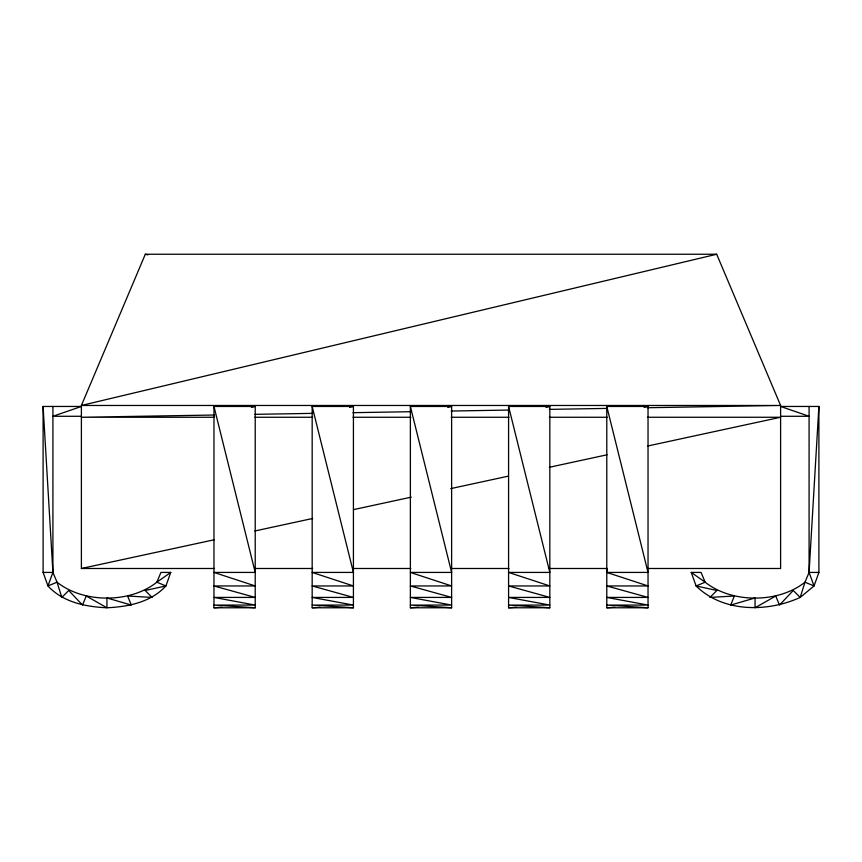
<?xml version="1.0" encoding="UTF-8"?>
<svg xmlns="http://www.w3.org/2000/svg" width="862" height="862" viewBox="0 0 862 862"><rect width="100%" height="100%" fill="white"/><g stroke="black" fill="none" stroke-linecap="round" stroke-linejoin="round"><path stroke-width="1.29" d="M818.9 406.455L818.9 572.422L814.04 585.955L804.968 582.195C778.451 603.389 731.687 603.389 705.17 582.195L701.054 572.422L691.238 572.422L696.097 585.955C723.035 612.559 767.374 612.419 800.205 597.42L804.968 582.195L809.084 572.422L818.9 406.455L780.606 406.455L809.084 416.281L780.606 416.281M648.03 607.775L606.783 607.775L606.783 406.455L648.03 406.455L648.03 607.775L606.783 605.081L648.03 605.081L606.783 597.42L648.03 597.42L606.783 585.955L648.03 585.955L606.783 572.422L607.43 569.804M43.1 406.455L52.916 572.422L57.032 582.195C83.549 603.389 130.313 603.389 156.83 582.195L160.946 572.422L170.762 572.422L165.903 585.955C150.872 602.312 128.222 606.773 106.931 607.775C85.64 606.773 62.991 602.312 47.96 585.955L43.1 572.422L43.1 406.455L81.394 406.455L52.916 416.281L81.394 416.281M52.916 406.455L52.916 572.422L47.96 585.955L57.032 582.195L61.795 597.42L68.744 590.481L82.504 605.081L86.265 596.008L106.931 607.775L106.931 597.959L131.358 605.081L127.598 596.008L152.068 597.42L145.128 590.481L165.903 585.955L156.83 582.195L170.762 572.422M647.481 568.489L780.606 568.489L780.606 405.474L716.688 254.247L145.312 254.247L81.394 405.474L81.394 568.489L214.519 568.489M716.688 254.247L81.394 405.474L780.606 405.474L647.481 407.726M251.348 407.381L255.217 406.455L255.217 607.775L213.97 607.775L213.97 406.455L255.217 406.455M349.552 407.381L353.42 406.455L353.42 607.775L312.173 607.775L312.173 406.455L353.42 406.455M447.755 407.381L451.623 406.455L451.623 607.775L410.377 607.775L410.377 406.455L451.623 406.455M545.958 407.381L549.827 406.455L549.827 607.775L508.58 607.775L508.58 406.455L549.827 406.455M644.162 407.381L648.03 406.455M81.394 568.489L214.142 539.784M254.883 530.97L312.712 518.461M353.452 509.647L411.282 497.137M450.718 488.614L508.548 476.104M549.288 467.29L607.117 454.78M647.858 445.977L780.606 417.262L647.481 417.262M213.97 607.775L221.954 607.257M312.173 607.775L320.158 607.257M410.377 607.775L418.361 607.257M508.58 607.775L516.564 607.257M606.783 607.775L614.768 607.257M214.519 415.021L81.394 417.262L214.519 417.262M254.85 414.342L312.669 413.361M353.011 412.682L410.829 411.713M451.171 411.034L508.989 410.053M549.331 409.375L607.15 408.405M254.85 417.262L312.669 417.262M353.011 417.262L410.829 417.262M451.171 417.262L508.989 417.262M549.331 417.262L607.15 417.262M254.85 568.489L312.669 568.489M353.011 568.489L410.829 568.489M451.171 568.489L508.989 568.489M549.331 568.489L607.15 568.489M43.1 572.422L52.916 572.422M606.783 572.422L648.03 572.422L606.783 406.455M809.084 406.455L809.084 572.422L818.9 572.422M549.827 607.775L508.58 605.081L549.827 605.081L508.58 597.42L549.827 597.42L508.58 585.955L549.827 585.955L508.58 572.422L549.827 572.422L508.58 406.455M451.623 607.775L410.377 605.081L451.623 605.081L410.377 597.42L451.623 597.42L410.377 585.955L451.623 585.955L410.377 572.422L451.623 572.422L410.377 406.455M353.42 607.775L312.173 605.081L353.42 605.081L312.173 597.42L353.42 597.42L312.173 585.955L353.42 585.955L312.173 572.422L353.42 572.422L312.173 406.455M255.217 607.775L213.97 605.081L255.217 605.081L213.97 597.42L255.217 597.42L213.97 585.955L255.217 585.955L213.97 572.422L255.217 572.422L213.97 406.455M145.312 254.247L147.93 254.872M691.238 572.422L705.17 582.195L696.097 585.955L716.872 590.481L709.932 597.42L734.402 596.008L730.642 605.081L755.069 597.959L755.069 607.775L775.735 596.008L779.496 605.081L793.255 590.481L800.205 597.42L814.04 585.955L809.084 572.422"/></g></svg>
